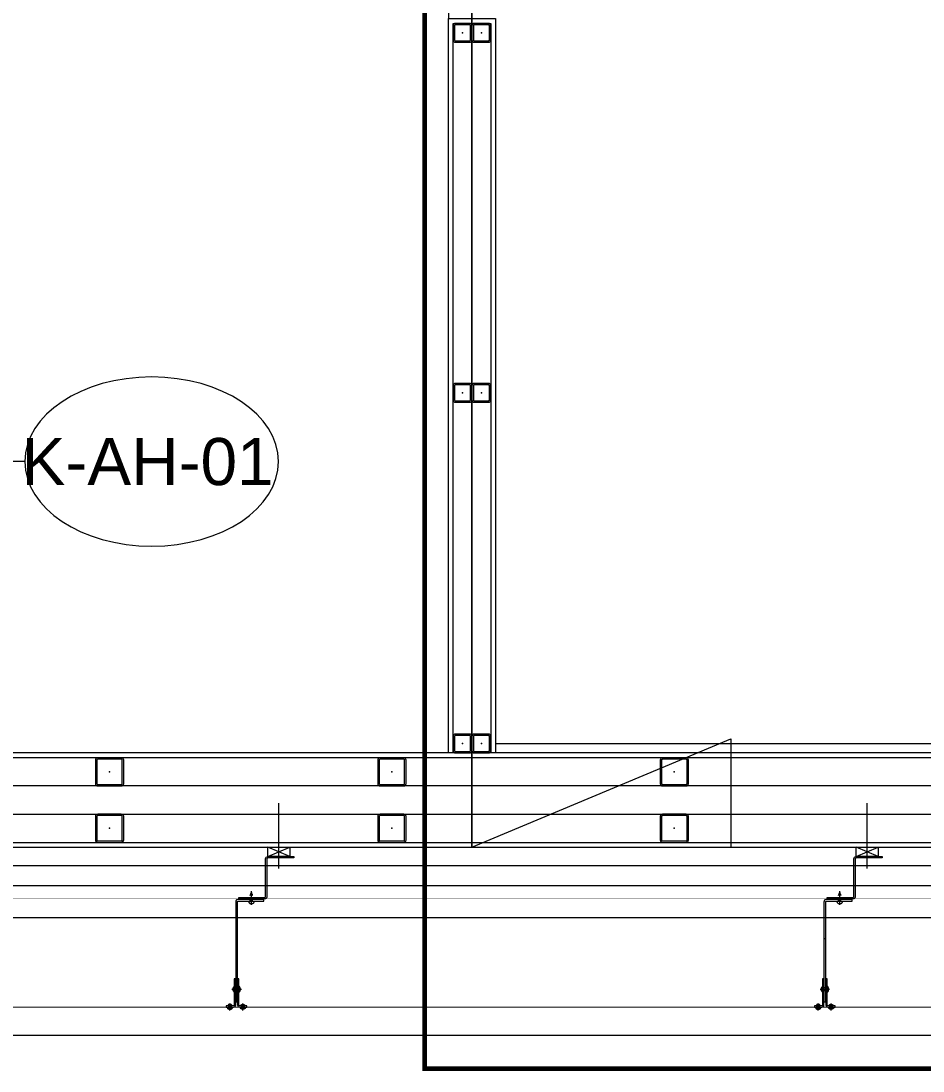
# Model space of a CAD drawing. Extents: x -1133 to 23780, y -1311 to 8245.
# Drawn here: x 1426.7 to 1618.3, y 277.4 to 500.5 of the extents above; entities that cross this region are included whole.
import ezdxf
from ezdxf.enums import TextEntityAlignment as Align

# ---------------------------------------------------------------- set-up
doc = ezdxf.new("R2010")
doc.units = 0
doc.header["$MEASUREMENT"] = 0
doc.linetypes.add('HIDDEN2', pattern=[4.7625, 3.175, -1.5875])
doc.layers.get('0').update_dxf_attribs({"color": 9, "lineweight": 9})
for name, color, linetype, lineweight in [('06D', 9, 'Continuous', 9), ('10', 9, 'Continuous', 9), ('11', 9, 'Continuous', 9), ('21', 9, 'Continuous', 9), ('22', 8, 'Continuous', 9), ('33', 9, 'BATTING', 9), ('35', 9, 'Continuous', 9), ('40B', 9, 'Continuous', 9)]:
    doc.layers.add(name, color=color, linetype=linetype, lineweight=lineweight)
doc.styles.add('Arial', font='arial.ttf', dxfattribs={"height": 2.5})
doc.linetypes.add('BATTING', pattern='A,0.0001,-0.1,[134,ltypeshp.shx,S=0.1,R=0,X=-0.1,Y=0],-0.2,[134,ltypeshp.shx,S=0.1,R=180,X=0.1,Y=0],-0.1', length=0.4001)

# ---------------------------------------------------------------- blocks, each defined once
blk = doc.blocks.new('0_doorno')
blk.add_lwpolyline([(4.5, 0), (12.5, 0)])
blk.add_ellipse((-0.891, 0), major_axis=(-5.391, 0), ratio=0.666667)
at = {"style": 'Arial'}
blk.add_attdef('YUKSEKLIK', text='', height=2, dxfattribs=at).set_placement((5, 12.3), align=Align.TOP_LEFT)
blk.add_attdef('KAPINO', text='', height=2, dxfattribs=at).set_placement((0, 0), align=Align.MIDDLE)
blk.add_attdef('GENISLIK', text='', height=2, dxfattribs=at).set_placement((5, -3.789), align=Align.BOTTOM_LEFT)
blk = doc.blocks.new('Prf-40x40')
for points in [[(1.5, -2), (-1.5, -2, -0.414214), (-2, -1.5), (-2, 1.5, -0.414214), (-1.5, 2), (1.5, 2, -0.414214), (2, 1.5), (2, -1.5, -0.414214)], [(1.5, -1.7), (-1.5, -1.7, -0.414214), (-1.7, -1.5), (-1.7, 1.5, -0.414214), (-1.5, 1.7), (1.5, 1.7, -0.414214), (1.7, 1.5), (1.7, -1.5, -0.414214)]]:
    blk.add_lwpolyline(points, format="xyb", close=True)
blk.add_point((0, 0))
blk = doc.blocks.new('p- alum kaplama profil')
at = {"lineweight": 13}
blk.add_lwpolyline([(7.12, 12.59), (7.12, 26.49)], dxfattribs=at)
at = {"lineweight": 5}
blk.add_lwpolyline([(9.44, 15.16), (4.79, 15.16), (4.79, 17.16), (9.44, 17.16)], close=True, dxfattribs=at)
for points in [[(4.79, 15.16), (9.44, 17.16)], [(9.44, 15.16), (4.79, 17.16)]]:
    blk.add_lwpolyline(points, dxfattribs=at)
at = {"lineweight": 18}
blk.add_lwpolyline([(4.09, 6.16), (-1.41, 6.16), (-1.41, 6.46), (4.09, 6.46, 0.414214), (4.29, 6.66), (4.29, 14.66, -0.414214), (4.79, 15.16), (10.29, 15.16), (10.29, 14.86), (4.79, 14.86, 0.414214), (4.59, 14.66), (4.59, 6.66, -0.414214)], format="xyb", close=True, dxfattribs=at)
blk.add_lwpolyline([(-2.06, 5.56), (-2.06, -2.34), (-2.06, -15.69), (-1.66, -15.69), (-1.66, -2.34), (-1.66, 5.56), (-1.66, 5.56), (-1.66, 5.57), (-1.66, 5.57), (-1.66, 5.58), (-1.66, 5.58), (-1.65, 5.59), (-1.65, 5.59), (-1.65, 5.59), (-1.65, 5.6), (-1.65, 5.6), (-1.64, 5.61), (-1.64, 5.61), (-1.64, 5.62), (-1.64, 5.62), (-1.63, 5.62), (-1.63, 5.63), (-1.63, 5.63), (-1.62, 5.63), (-1.62, 5.64), (-1.61, 5.64), (-1.61, 5.64), (-1.61, 5.64), (-1.6, 5.65), (-1.6, 5.65), (-1.59, 5.65), (-1.59, 5.65), (-1.58, 5.65), (-1.58, 5.65), (-1.57, 5.66), (-1.57, 5.66), (-1.56, 5.66), (-1.56, 5.66), (3.94, 5.66), (3.94, 6.06), (-1.56, 6.06), (-1.58, 6.06), (-1.61, 6.05), (-1.63, 6.05), (-1.66, 6.05), (-1.68, 6.04), (-1.7, 6.03), (-1.73, 6.03), (-1.75, 6.02), (-1.77, 6.01), (-1.79, 6), (-1.82, 5.99), (-1.84, 5.97), (-1.86, 5.96), (-1.88, 5.94), (-1.89, 5.93), (-1.91, 5.91), (-1.93, 5.89), (-1.95, 5.87), (-1.96, 5.85), (-1.97, 5.83), (-1.99, 5.81), (-2, 5.79), (-2.01, 5.77), (-2.02, 5.75), (-2.03, 5.72), (-2.04, 5.7), (-2.04, 5.68), (-2.05, 5.65), (-2.05, 5.63), (-2.06, 5.61), (-2.06, 5.58)], close=True)
blk.add_lwpolyline([(-1.66, -2.34), (-2.06, -2.34)])
for points in [[(-2.36, -10.84), (-2.36, -16.39), (-2.36, -16.39, -0.414214), (-2.51, -16.54), (-2.51, -16.54), (-4.06, -16.54), (-4.06, -16.84), (-2.51, -16.84), (-2.51, -16.84, 0.414214), (-2.06, -16.39), (-2.06, -10.84)], [(-1.36, -10.84), (-1.66, -10.84), (-1.66, -16.39, 0.414214), (-1.21, -16.84), (-1.21, -16.84), (0.34, -16.84), (0.34, -16.54), (-1.21, -16.54), (-1.21, -16.54, -0.414214), (-1.36, -16.39), (-1.36, -16.39)]]:
    blk.add_lwpolyline(points, format="xyb", close=True)
for points in [[(1.61, 6.87, -10), (0.98, 6.96, -10)], [(1.56, 7.05, -10), (1.02, 7.13, -10)], [(1.05, 6.91, -10), (1.29, 7.56, -10)], [(1.29, 4.93, -10), (1.29, 7.8, -10)], [(1.53, 6.82, -10), (1.29, 7.56, -10)], [(0.67, 5.66, -10), (1.91, 5.66, -10)], [(0.67, 5.66, -10), (0.67, 5.64, -10), (0.67, 5.62, -10), (0.67, 5.6, -10), (0.68, 5.58, -10), (0.68, 5.56, -10), (0.69, 5.54, -10), (0.69, 5.52, -10), (0.7, 5.5, -10), (0.7, 5.48, -10), (0.71, 5.46, -10), (0.72, 5.45, -10), (0.73, 5.43, -10), (0.74, 5.41, -10), (0.75, 5.4, -10), (0.76, 5.38, -10), (0.77, 5.36, -10), (0.79, 5.35, -10), (0.8, 5.33, -10), (0.81, 5.32, -10), (0.83, 5.31, -10), (0.84, 5.29, -10), (0.86, 5.28, -10), (0.87, 5.27, -10), (0.89, 5.26, -10), (0.91, 5.25, -10), (0.92, 5.24, -10), (0.94, 5.23, -10), (0.96, 5.22, -10), (0.98, 5.21, -10), (1, 5.21, -10), (1.02, 5.2, -10), (1.03, 5.2, -10)], [(0.96, 5.66, -10), (0.97, 5.66, -10), (0.97, 5.66, -10), (0.97, 5.66, -10), (0.98, 5.66, -10), (0.98, 5.66, -10), (0.99, 5.66, -10), (0.99, 5.66, -10), (1, 5.66, -10), (1, 5.67, -10), (1, 5.67, -10), (1.01, 5.67, -10), (1.01, 5.67, -10), (1.01, 5.67, -10), (1.02, 5.68, -10), (1.02, 5.68, -10), (1.02, 5.68, -10), (1.03, 5.69, -10), (1.03, 5.69, -10), (1.03, 5.69, -10), (1.04, 5.7, -10), (1.04, 5.7, -10), (1.04, 5.7, -10), (1.04, 5.71, -10), (1.04, 5.71, -10), (1.05, 5.72, -10), (1.05, 5.72, -10), (1.05, 5.72, -10), (1.05, 5.73, -10), (1.05, 5.73, -10), (1.05, 5.74, -10), (1.05, 5.74, -10), (1.05, 5.75, -10)], [(1.33, 5.85, -10), (0.98, 5.88, -10)], [(1.03, 5.2, -10), (1.04, 5.2, -10), (1.05, 5.19, -10), (1.05, 5.19, -10), (1.06, 5.19, -10), (1.06, 5.19, -10), (1.07, 5.19, -10), (1.07, 5.19, -10), (1.08, 5.19, -10), (1.08, 5.19, -10), (1.09, 5.19, -10), (1.09, 5.18, -10), (1.1, 5.18, -10), (1.1, 5.18, -10), (1.11, 5.18, -10), (1.11, 5.18, -10), (1.12, 5.18, -10), (1.12, 5.18, -10), (1.13, 5.18, -10), (1.13, 5.18, -10), (1.14, 5.18, -10), (1.15, 5.18, -10), (1.15, 5.18, -10), (1.16, 5.17, -10), (1.16, 5.17, -10), (1.17, 5.17, -10), (1.17, 5.17, -10), (1.18, 5.17, -10), (1.18, 5.17, -10), (1.19, 5.17, -10), (1.19, 5.17, -10), (1.2, 5.17, -10), (1.2, 5.17, -10)], [(1.05, 5.83, -10), (1.05, 6.01, -10)], [(1.05, 5.75, -10), (1.05, 5.83, -10)], [(1.2, 5.17, -10), (1.2, 5.2, -10)], [(1.38, 5.2, -10), (1.2, 5.2, -10)], [(1.29, 6.16, -10), (1.29, 6.26, -10)], [(1.38, 5.17, -10), (1.38, 5.2, -10)], [(1.38, 5.17, -10), (1.38, 5.17, -10), (1.39, 5.17, -10), (1.39, 5.17, -10), (1.4, 5.17, -10), (1.41, 5.17, -10), (1.41, 5.17, -10), (1.42, 5.17, -10), (1.42, 5.17, -10), (1.43, 5.17, -10), (1.43, 5.18, -10), (1.44, 5.18, -10), (1.44, 5.18, -10), (1.45, 5.18, -10), (1.45, 5.18, -10), (1.46, 5.18, -10), (1.46, 5.18, -10), (1.47, 5.18, -10), (1.47, 5.18, -10), (1.48, 5.18, -10), (1.48, 5.18, -10), (1.49, 5.18, -10), (1.5, 5.19, -10), (1.5, 5.19, -10), (1.51, 5.19, -10), (1.51, 5.19, -10), (1.52, 5.19, -10), (1.52, 5.19, -10), (1.53, 5.19, -10), (1.53, 5.19, -10), (1.54, 5.19, -10), (1.54, 5.2, -10), (1.55, 5.2, -10)], [(1.53, 5.75, -10), (1.53, 5.92, -10)], [(1.53, 5.75, -10), (1.53, 5.74, -10), (1.53, 5.74, -10), (1.53, 5.73, -10), (1.53, 5.73, -10), (1.53, 5.72, -10), (1.54, 5.72, -10), (1.54, 5.72, -10), (1.54, 5.71, -10), (1.54, 5.71, -10), (1.54, 5.7, -10), (1.54, 5.7, -10), (1.55, 5.7, -10), (1.55, 5.69, -10), (1.55, 5.69, -10), (1.55, 5.69, -10), (1.56, 5.68, -10), (1.56, 5.68, -10), (1.56, 5.68, -10), (1.57, 5.67, -10), (1.57, 5.67, -10), (1.58, 5.67, -10), (1.58, 5.67, -10), (1.58, 5.67, -10), (1.59, 5.66, -10), (1.59, 5.66, -10), (1.6, 5.66, -10), (1.6, 5.66, -10), (1.6, 5.66, -10), (1.61, 5.66, -10), (1.61, 5.66, -10), (1.62, 5.66, -10), (1.62, 5.66, -10)], [(1.55, 5.2, -10), (1.57, 5.2, -10), (1.59, 5.21, -10), (1.6, 5.21, -10), (1.62, 5.22, -10), (1.64, 5.23, -10), (1.66, 5.24, -10), (1.68, 5.25, -10), (1.69, 5.26, -10), (1.71, 5.27, -10), (1.73, 5.28, -10), (1.74, 5.29, -10), (1.76, 5.31, -10), (1.77, 5.32, -10), (1.78, 5.33, -10), (1.8, 5.35, -10), (1.81, 5.36, -10), (1.82, 5.38, -10), (1.83, 5.4, -10), (1.84, 5.41, -10), (1.85, 5.43, -10), (1.86, 5.45, -10), (1.87, 5.46, -10), (1.88, 5.48, -10), (1.89, 5.5, -10), (1.89, 5.52, -10), (1.9, 5.54, -10), (1.9, 5.56, -10), (1.9, 5.58, -10), (1.91, 5.6, -10), (1.91, 5.62, -10), (1.91, 5.64, -10), (1.91, 5.66, -10)], [(-2.86, -13.04, 0), (-0.86, -13.04, 0)], [(-2.36, -12.52, 0), (-2.4, -12.53, 0), (-2.43, -12.56, 0), (-2.47, -12.58, 0), (-2.5, -12.6, 0), (-2.53, -12.63, 0), (-2.56, -12.66, 0), (-2.59, -12.69, 0), (-2.61, -12.73, 0), (-2.63, -12.76, 0), (-2.65, -12.8, 0), (-2.67, -12.84, 0), (-2.68, -12.88, 0), (-2.69, -12.92, 0), (-2.7, -12.96, 0), (-2.71, -13, 0), (-2.71, -13.04, 0), (-2.71, -13.08, 0), (-2.7, -13.13, 0), (-2.69, -13.17, 0), (-2.68, -13.21, 0), (-2.67, -13.25, 0), (-2.65, -13.28, 0), (-2.63, -13.32, 0), (-2.61, -13.36, 0), (-2.59, -13.39, 0), (-2.56, -13.42, 0), (-2.53, -13.45, 0), (-2.5, -13.48, 0), (-2.47, -13.51, 0), (-2.43, -13.53, 0), (-2.4, -13.55, 0), (-2.36, -13.57, 0)], [(-2.36, -13.04, 0), (-2.36, -12.52, 0)], [(-2.36, -13.04, 0), (-2.36, -12.73, 0)], [(-2.36, -12.73, 0), (-2.36, -13.04, 0)], [(-1.36, -12.73, 0), (-2.36, -12.73, 0)], [(-2.36, -13.04, 0), (-2.36, -13.36, 0)], [(-2.36, -13.04, 0), (-2.36, -13.57, 0)], [(-2.36, -13.36, 0), (-2.36, -13.04, 0)], [(-1.36, -13.36, 0), (-2.36, -13.36, 0)], [(-1.36, -13.04, 0), (-1.36, -12.37, 0)], [(-1.36, -13.72, 0), (-1.32, -13.68, 0), (-1.29, -13.65, 0), (-1.26, -13.61, 0), (-1.23, -13.58, 0), (-1.2, -13.54, 0), (-1.18, -13.5, 0), (-1.16, -13.45, 0), (-1.14, -13.41, 0), (-1.12, -13.37, 0), (-1.1, -13.32, 0), (-1.09, -13.28, 0), (-1.08, -13.23, 0), (-1.07, -13.18, 0), (-1.06, -13.14, 0), (-1.06, -13.09, 0), (-1.06, -13.04, 0), (-1.06, -12.99, 0), (-1.06, -12.95, 0), (-1.07, -12.9, 0), (-1.08, -12.85, 0), (-1.09, -12.81, 0), (-1.1, -12.76, 0), (-1.12, -12.72, 0), (-1.14, -12.67, 0), (-1.16, -12.63, 0), (-1.18, -12.59, 0), (-1.2, -12.55, 0), (-1.23, -12.51, 0), (-1.26, -12.47, 0), (-1.29, -12.43, 0), (-1.32, -12.4, 0), (-1.36, -12.37, 0)], [(-1.36, -13.04, 0), (-1.36, -13.72, 0)], [(-3.84, -17.04, 0), (-3.81, -17.07, 0), (-3.78, -17.1, 0), (-3.75, -17.12, 0), (-3.72, -17.15, 0), (-3.69, -17.17, 0), (-3.66, -17.19, 0), (-3.62, -17.21, 0), (-3.59, -17.23, 0), (-3.55, -17.24, 0), (-3.52, -17.26, 0), (-3.48, -17.27, 0), (-3.44, -17.28, 0), (-3.4, -17.28, 0), (-3.36, -17.29, 0), (-3.32, -17.29, 0), (-3.29, -17.29, 0), (-3.25, -17.29, 0), (-3.21, -17.29, 0), (-3.17, -17.28, 0), (-3.13, -17.28, 0), (-3.09, -17.27, 0), (-3.06, -17.26, 0), (-3.02, -17.24, 0), (-2.98, -17.23, 0), (-2.95, -17.21, 0), (-2.91, -17.19, 0), (-2.88, -17.17, 0), (-2.85, -17.15, 0), (-2.82, -17.12, 0), (-2.79, -17.1, 0), (-2.76, -17.07, 0), (-2.73, -17.04, 0)], [(-3.29, -17.04, 0), (-3.84, -17.04, 0)], [(-2.85, -16.54, 0), (-2.86, -16.51, 0), (-2.87, -16.47, 0), (-2.89, -16.44, 0), (-2.91, -16.41, 0), (-2.93, -16.38, 0), (-2.96, -16.35, 0), (-2.98, -16.33, 0), (-3.01, -16.31, 0), (-3.04, -16.29, 0), (-3.07, -16.27, 0), (-3.11, -16.25, 0), (-3.14, -16.24, 0), (-3.18, -16.23, 0), (-3.21, -16.22, 0), (-3.25, -16.22, 0), (-3.29, -16.22, 0), (-3.32, -16.22, 0), (-3.36, -16.22, 0), (-3.39, -16.23, 0), (-3.43, -16.24, 0), (-3.46, -16.25, 0), (-3.5, -16.27, 0), (-3.53, -16.29, 0), (-3.56, -16.31, 0), (-3.59, -16.33, 0), (-3.61, -16.35, 0), (-3.64, -16.38, 0), (-3.66, -16.41, 0), (-3.68, -16.44, 0), (-3.7, -16.47, 0), (-3.71, -16.51, 0), (-3.73, -16.54, 0)], [(-3.29, -16.54, 0), (-3.73, -16.54, 0)], [(-3.29, -16.54, 0), (-3.55, -16.54, 0)], [(-3.55, -16.54, 0), (-3.29, -16.54, 0)], [(-3.55, -17.04, 0), (-3.55, -16.54, 0)], [(-3.29, -17.54, 0), (-3.29, -16.04, 0)], [(-3.29, -16.54, 0), (-2.85, -16.54, 0)], [(-3.29, -16.54, 0), (-3.03, -16.54, 0)], [(-3.03, -16.54, 0), (-3.29, -16.54, 0)], [(-3.29, -17.04, 0), (-2.73, -17.04, 0)], [(-3.03, -17.04, 0), (-3.03, -16.54, 0)], [(-0.56, -17.04, 0), (-1.11, -17.04, 0)], [(0, -17.04, 0), (-0.03, -17.07, 0), (-0.06, -17.1, 0), (-0.09, -17.12, 0), (-0.12, -17.15, 0), (-0.15, -17.17, 0), (-0.18, -17.19, 0), (-0.22, -17.21, 0), (-0.25, -17.23, 0), (-0.29, -17.24, 0), (-0.33, -17.26, 0), (-0.36, -17.27, 0), (-0.4, -17.28, 0), (-0.44, -17.28, 0), (-0.48, -17.29, 0), (-0.52, -17.29, 0), (-0.56, -17.29, 0), (-0.59, -17.29, 0), (-0.63, -17.29, 0), (-0.67, -17.28, 0), (-0.71, -17.28, 0), (-0.75, -17.27, 0), (-0.79, -17.26, 0), (-0.82, -17.24, 0), (-0.86, -17.23, 0), (-0.89, -17.21, 0), (-0.93, -17.19, 0), (-0.96, -17.17, 0), (-0.99, -17.15, 0), (-1.02, -17.12, 0), (-1.05, -17.1, 0), (-1.08, -17.07, 0), (-1.11, -17.04, 0)], [(-1, -16.54, 0), (-0.98, -16.51, 0), (-0.97, -16.47, 0), (-0.95, -16.44, 0), (-0.93, -16.41, 0), (-0.91, -16.38, 0), (-0.88, -16.35, 0), (-0.86, -16.33, 0), (-0.83, -16.31, 0), (-0.8, -16.29, 0), (-0.77, -16.27, 0), (-0.73, -16.25, 0), (-0.7, -16.24, 0), (-0.66, -16.23, 0), (-0.63, -16.22, 0), (-0.59, -16.22, 0), (-0.56, -16.22, 0), (-0.52, -16.22, 0), (-0.48, -16.22, 0), (-0.45, -16.23, 0), (-0.41, -16.24, 0), (-0.38, -16.25, 0), (-0.34, -16.27, 0), (-0.31, -16.29, 0), (-0.28, -16.31, 0), (-0.25, -16.33, 0), (-0.23, -16.35, 0), (-0.2, -16.38, 0), (-0.18, -16.41, 0), (-0.16, -16.44, 0), (-0.14, -16.47, 0), (-0.13, -16.51, 0), (-0.12, -16.54, 0)], [(-0.56, -16.54, 0), (-1, -16.54, 0)], [(-0.56, -16.54, 0), (-0.82, -16.54, 0)], [(-0.82, -16.54, 0), (-0.56, -16.54, 0)], [(-0.82, -17.04, 0), (-0.82, -16.54, 0)], [(-0.56, -17.54, 0), (-0.56, -16.04, 0)], [(-0.56, -16.54, 0), (-0.3, -16.54, 0)], [(-0.56, -16.54, 0), (-0.12, -16.54, 0)], [(-0.3, -16.54, 0), (-0.56, -16.54, 0)], [(-0.56, -17.04, 0), (0, -17.04, 0)], [(-0.3, -17.04, 0), (-0.3, -16.54, 0)]]:
    blk.add_polyline3d(points)
blk = doc.blocks.new('prf-60x60')
for points in [[(-2.5, -6), (2.5, -6, 0.414214), (3, -5.5), (3, -0.5, 0.414214), (2.5, 0), (-2.5, 0, 0.414214), (-3, -0.5), (-3, -5.5, 0.414214)], [(-2.5, -5.7), (2.5, -5.7, 0.414214), (2.7, -5.5), (2.7, -0.5, 0.414214), (2.5, -0.3), (-2.5, -0.3, 0.414214), (-2.7, -0.5), (-2.7, -5.5, 0.414214)]]:
    blk.add_lwpolyline(points, format="xyb", close=True)
at = {"color": 252}
blk.add_point((0, -3), dxfattribs=at)
blk = doc.blocks.new('p-zemin kat')
at = {"layer": '06D'}
for points in [[(1719.26, 285), (1122.5, 285), (1122.5, 1420)], [(1719.26, 310), (1147.5, 310), (1147.5, 824.8)], [(1719.26, 316.79), (1154.5, 316.77), (1154.5, 825), (1162.5, 825)], [(1175.5, 425), (1175.5, 818), (1169.5, 818), (1169.5, 332), (1692.56, 332), (1692.56, 338), (1262.5, 338)]]:
    blk.add_lwpolyline(points, dxfattribs=at)
at = {"layer": '10'}
for points, const_width in [([(1719.26, 291), (1128.5, 291), (1128.5, 1420.16)], 0.2), ([(1719.26, 314), (1151.5, 314), (1151.5, 831.63)], 0.1)]:
    blk.add_lwpolyline(points, dxfattribs=dict(at, const_width=const_width))
at = {"layer": '11'}
for points in [[(1182.5, 425), (1182.5, 825), (1162.5, 825), (1162.5, 325), (1699.56, 325), (1699.56, 345), (1262.5, 345)], [(1181.5, 425), (1181.5, 824), (1163.5, 824), (1163.5, 326), (1698.56, 326), (1698.56, 344), (1262.5, 344)], [(1517.5, 345), (1517.5, 501), (1527.5, 501), (1527.5, 345)], [(1518.5, 345), (1518.5, 500), (1526.5, 500), (1526.5, 345)]]:
    blk.add_lwpolyline(points, dxfattribs=at)
at = {"layer": '33', "ltscale": 0.4}
blk.add_lwpolyline([(1719.26, 321), (1158.5, 321), (1158.25, 827.22)], dxfattribs=at)
at = {"layer": '40B'}
blk.add_lwpolyline([(3287.33, 2825), (2222.5, 2825), (2222.5, 2815), (1955, 2815), (1955, 1945), (1959.5, 1945), (1959.5, 1385), (1162.5, 1385), (1162.5, 730), (1392.5, 730), (1392.5, 325), (1522.5, 325), (1522.5, 725), (1802.6, 725), (1802.6, 730), (1831.78, 791.16), (1935.27, 740.05, -0.306949), (4278.59, 2070.68, 0.001238)], format="xyb", dxfattribs=at)
blk.add_lwpolyline([(1577.5, 348.01), (1577.5, 325), (1675.98, 325), (1675.98, 347), (1736.74, 536.21), (1812.31, 720), (1812.31, 725), (1522.5, 725), (1522.5, 325)], close=True, dxfattribs=at)
at = {"layer": '10', "xscale": -1}
for p in [(1520.5, 498), (1524.5, 498), (1520.5, 421.5), (1524.5, 421.5), (1520.5, 347), (1524.5, 347)]:
    blk.add_blockref('Prf-40x40', p, dxfattribs=at)
at = {"layer": '10'}
for name, p in [('prf-60x60', (1445.5, 344)), ('prf-60x60', (1505.5, 344)), ('prf-60x60', (1565.5, 344)), ('p- alum kaplama profil', (1474.36, 307.84)), ('p- alum kaplama profil', (1599.36, 307.84)), ('prf-60x60', (1445.5, 332)), ('prf-60x60', (1505.5, 332)), ('prf-60x60', (1565.5, 332))]:
    blk.add_blockref(name, p, dxfattribs=at)

msp = doc.modelspace()

# ---------------------------------------------------------------- linework, layer by layer
at = {"layer": '21', "linetype": 'HIDDEN2', "ltscale": 0.1, "const_width": 1}
msp.add_lwpolyline([(1512.47, 758.11), (1982.9, 758.11), (1982.9, 277.94), (1512.47, 277.94)], close=True, dxfattribs=at)
at = {"layer": '35'}
msp.add_lwpolyline([(1527.5, 347), (1675.98, 347, -0.039712), (1812.31, 720), (1527.5, 720), (1527.5, 591), (1517.5, 591), (1517.5, 501), (1527.5, 501)], format="xyb", close=True, dxfattribs=at)

# ---------------------------------------------------------------- block references
at = {"layer": '10'}
msp.add_blockref('p-zemin kat', (0, 0), dxfattribs=at)
at = {"layer": '22'}
ref = msp.add_blockref('0_doorno', (1450, 406.91), dxfattribs=dict(at, xscale=-5, yscale=5, zscale=5))
ref.add_attrib('KAPINO', 'K-AH-01', dxfattribs={"layer": '0', "height": 10, "style": 'Arial'}).set_placement((1453.59, 406.91), align=Align.MIDDLE)
ref.add_attrib('GENISLIK', '90', dxfattribs={"layer": '0', "height": 10, "style": 'Arial'}).set_placement((1409.55, 406.91), align=Align.BOTTOM_LEFT)
ref.add_attrib('YUKSEKLIK', '220', dxfattribs={"layer": '0', "height": 10, "style": 'Arial'}).set_placement((1401.95, 404.41), align=Align.TOP_LEFT)

doc.saveas('drawing.dxf')
